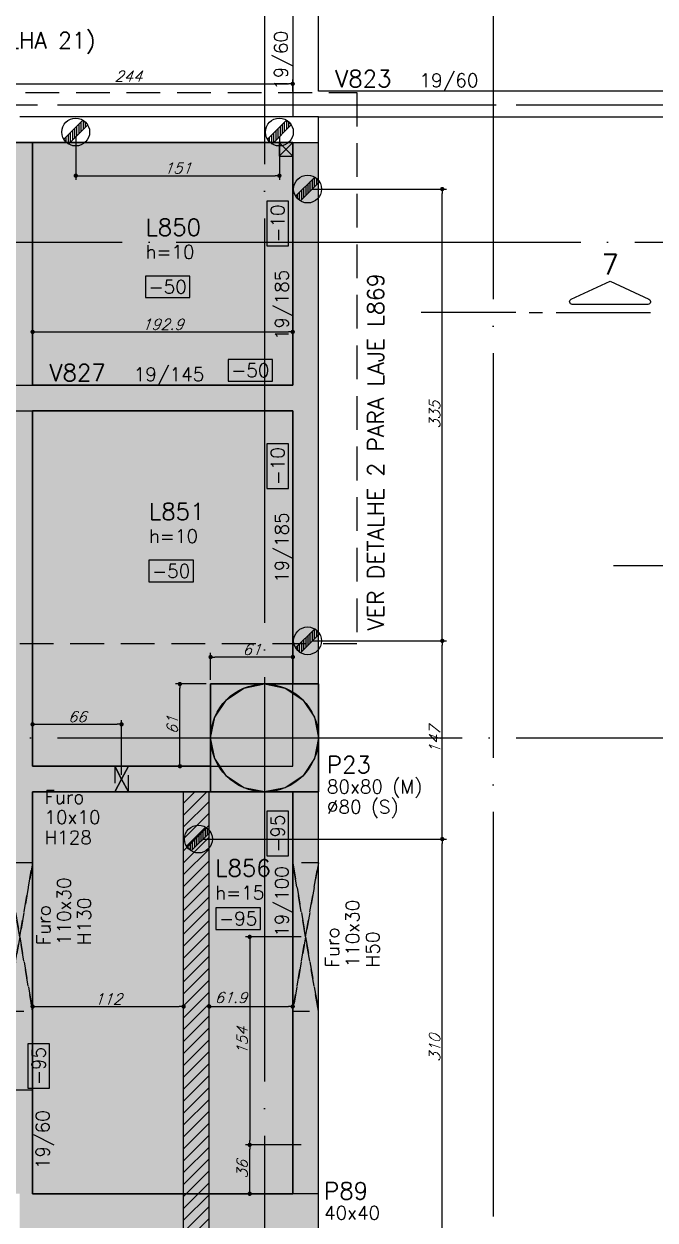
# Model space of a CAD drawing. Extents: x -5173 to 5397, y -2411 to 2089.
# Drawn here: x -1438 to -970, y -842 to 45 of the extents above; entities that cross this region are included whole.
import ezdxf
from ezdxf.enums import TextEntityAlignment as Align

# ---------------------------------------------------------------- set-up
doc = ezdxf.new("R2010")
doc.units = 0
doc.header["$LTSCALE"] = 50
doc.header["$MEASUREMENT"] = 0
for name, pattern in [('DASHED', [0.75, 0.5, -0.25]), ('EIXO', [6.8, 6, -0.4, 0, -0.4]), ('HIDDEN', [0.375, 0.25, -0.125])]:
    doc.linetypes.add(name, pattern=pattern)
doc.layers.get('0').update_dxf_attribs({"linetype": 'CONTINUOUS'})
doc.layers.get('DEFPOINTS').update_dxf_attribs({"linetype": 'CONTINUOUS'})
for name, color, linetype in [('F-ARM', 6, 'CONTINUOUS'), ('F-AUX-RED', 1, 'CONTINUOUS'), ('F-CORTE-INDICAÇÃO', 4, 'CONTINUOUS'), ('F-COTAS', 106, 'CONTINUOUS'), ('F-COTAS-FUROS-VIGA', 50, 'CONTINUOUS'), ('F-EIXO', 12, 'EIXO'), ('F-FURO-PAREDE', 2, 'HIDDEN'), ('F-FURO-PAREDE-TEXTOS', 2, 'CONTINUOUS'), ('F-LAJES-DIM', 2, 'CONTINUOUS'), ('F-LAJES-NOME', 4, 'CONTINUOUS'), ('F-LAJES-R', 254, 'CONTINUOUS'), ('F-MURETA', 91, 'CONTINUOUS'), ('F-PILARES-DIM', 172, 'CONTINUOUS'), ('F-PILARES-M', 170, 'CONTINUOUS'), ('F-PILARES-NOME', 170, 'CONTINUOUS'), ('F-PILARES-V', 170, 'CONTINUOUS'), ('F-TEXTO', 6, 'CONTINUOUS'), ('F-VIGAS', 3, 'CONTINUOUS'), ('F-VIGAS-DIM', 2, 'CONTINUOUS'), ('F-VIGAS-NOME', 4, 'CONTINUOUS'), ('F-VÃO', 1, 'CONTINUOUS')]:
    doc.layers.add(name, color=color, linetype=linetype)
for name, color, linetype, true_color in [('F-DESNIVEL-2', 7, 'CONTINUOUS', 0xffd1e8), ('F-DESNIVEL-4', 7, 'CONTINUOUS', 0xc3f1b6), ('F-DESNIVEL-5', 7, 'CONTINUOUS', 0xadd6ff)]:
    doc.layers.add(name, color=color, linetype=linetype, true_color=true_color)
doc.styles.add('CP-TEXT-INCL', font='simplex.shx', dxfattribs={"oblique": 20})
doc.styles.add('CP-TEXTO', font='simplex.shx')
doc.styles.add('MCP', font='simplex.shx')
doc.styles.add('ROMANS', font='simplex.shx')
doc.styles.get("Standard").update_dxf_attribs({"font": 'simplex.shx'})
doc.dimstyles.new('CP-COTAS-50', dxfattribs={"dimscale": 0.64, "dimtxt": 12.5, "dimasz": 5, "dimexe": 5, "dimexo": 5, "dimgap": 2.5, "dimtad": 1, "dimdec": 1, "dimdsep": 46, "dimtxsty": 'CP-TEXT-INCL', "dimblk1": 'DOT', "dimblk2": 'DOT', "dimsah": 1, "dimcen": 9, "dimclrd": 256, "dimclre": 256, "dimclrt": 256, "dimadec": 0, "dimazin": 0, "dimtfac": 1, "dimtdec": 1, "dimtmove": 2, "dimatfit": 3, "dimldrblk": 'DOT', "dimfxl": 0, "dimtolj": 1, "dimarcsym": 0})

# ---------------------------------------------------------------- blocks, each defined once
blk = doc.blocks.new('*U4')
at = {"layer": 'F-LAJES-DIM', "color": 1}
blk.add_lwpolyline([(0, 0), (33, 0), (33, 16), (0, 16)], close=True, dxfattribs=at)
at = {"layer": 'F-LAJES-DIM', "style": 'MCP'}
blk.add_attdef('DIM', text='', height=10, dxfattribs=at).set_placement((16.5, 8), align=Align.MIDDLE_CENTER)
blk = doc.blocks.new('*U7')
at = {"layer": 'F-VIGAS-DIM', "color": 1}
blk.add_lwpolyline([(0, 0), (33, 0), (33, 16), (0, 16)], close=True, dxfattribs=at)
at = {"layer": 'F-VIGAS-DIM', "style": 'MCP'}
blk.add_attdef('DIM', text='', height=10, dxfattribs=at).set_placement((16.5, 8), align=Align.MIDDLE_CENTER)
blk = doc.blocks.new('_DOT')
at = {"color": 0, "linetype": 'ByBlock'}
blk.add_line((-0.5, 0), (-1, 0), dxfattribs=at)
at = {"color": 0, "linetype": 'ByBlock', "const_width": 0.5}
blk.add_lwpolyline([(-0.25, 0, 1), (0.25, 0, 1)], format="xyb", close=True, dxfattribs=at)
blk = doc.blocks.new('*D132')
at = {"layer": 'DEFPOINTS', "color": 0, "linetype": 'Continuous', "transparency": 16777216}
for p in [(-1431.5, -183.44), (-1238.6, -183.44), (-1238.6, -183.44)]:
    blk.add_point(p, dxfattribs=at)
at = {"layer": 'F-COTAS', "linetype": 'Continuous', "lineweight": -2, "transparency": 16777216}
blk.add_line((-1428.3, -183.44), (-1241.8, -183.44), dxfattribs=at)
at = {"layer": 'F-COTAS', "linetype": 'Continuous', "lineweight": -2, "transparency": 16777216, "xscale": 3.2, "yscale": 3.2, "zscale": 3.2, "rotation": 180}
blk.add_blockref('_DOT', (-1431.5, -183.44), dxfattribs=at)
at = {"layer": 'F-COTAS', "linetype": 'Continuous', "lineweight": -2, "transparency": 16777216, "xscale": 3.2, "yscale": 3.2, "zscale": 3.2}
blk.add_blockref('_DOT', (-1238.6, -183.44), dxfattribs=at)
at = {"layer": 'F-COTAS', "linetype": 'Continuous', "transparency": 16777216, "insert": (-1335.05, -177.84), "char_height": 8, "attachment_point": 5, "style": 'CP-TEXT-INCL'}
blk.add_mtext('\\A1;192.9', dxfattribs=at)
blk = doc.blocks.new('*D138')
at = {"layer": 'DEFPOINTS', "color": 0, "linetype": 'Continuous', "transparency": 16777216}
for p in [(-1431.5, -683.68), (-1319.5, -683.68), (-1319.5, -683.68)]:
    blk.add_point(p, dxfattribs=at)
at = {"layer": 'F-COTAS', "linetype": 'Continuous', "lineweight": -2, "transparency": 16777216}
blk.add_line((-1428.3, -683.68), (-1322.7, -683.68), dxfattribs=at)
at = {"layer": 'F-COTAS', "linetype": 'Continuous', "lineweight": -2, "transparency": 16777216, "xscale": 3.2, "yscale": 3.2, "zscale": 3.2, "rotation": 180}
blk.add_blockref('_DOT', (-1431.5, -683.68), dxfattribs=at)
at = {"layer": 'F-COTAS', "linetype": 'Continuous', "lineweight": -2, "transparency": 16777216, "xscale": 3.2, "yscale": 3.2, "zscale": 3.2}
blk.add_blockref('_DOT', (-1319.5, -683.68), dxfattribs=at)
at = {"layer": 'F-COTAS', "linetype": 'Continuous', "transparency": 16777216, "insert": (-1375.5, -678.08), "char_height": 8, "attachment_point": 5, "style": 'CP-TEXT-INCL'}
blk.add_mtext('\\A1;112', dxfattribs=at)
blk = doc.blocks.new('*D139')
at = {"layer": 'DEFPOINTS', "color": 0, "linetype": 'Continuous', "transparency": 16777216}
for p in [(-1300.5, -683.68), (-1238.6, -683.68), (-1238.6, -683.68)]:
    blk.add_point(p, dxfattribs=at)
at = {"layer": 'F-COTAS', "linetype": 'Continuous', "lineweight": -2, "transparency": 16777216}
blk.add_line((-1297.3, -683.68), (-1241.8, -683.68), dxfattribs=at)
at = {"layer": 'F-COTAS', "linetype": 'Continuous', "lineweight": -2, "transparency": 16777216, "xscale": 3.2, "yscale": 3.2, "zscale": 3.2, "rotation": 180}
blk.add_blockref('_DOT', (-1300.5, -683.68), dxfattribs=at)
at = {"layer": 'F-COTAS', "linetype": 'Continuous', "lineweight": -2, "transparency": 16777216, "xscale": 3.2, "yscale": 3.2, "zscale": 3.2}
blk.add_blockref('_DOT', (-1238.6, -683.68), dxfattribs=at)
at = {"layer": 'F-COTAS', "linetype": 'Continuous', "transparency": 16777216, "insert": (-1284.56, -677.05), "char_height": 8, "attachment_point": 5, "style": 'CP-TEXT-INCL'}
blk.add_mtext('\\A1;61.9', dxfattribs=at)
blk = doc.blocks.new('*U197')
at = {"layer": 'F-EIXO'}
blk.add_line((0, 0), (7285, 0), dxfattribs=at)
at = {"layer": 'F-TEXTO', "style": 'ROMANS'}
blk.add_attdef('EIXO', text='', height=17.5, dxfattribs=at).set_placement((-28.2072, 0), align=Align.MIDDLE_CENTER)
blk = doc.blocks.new('*U198')
at = {"layer": 'F-EIXO'}
blk.add_line((0, 0), (7197, 0), dxfattribs=at)
at = {"layer": 'F-TEXTO', "style": 'ROMANS'}
blk.add_attdef('EIXO', text='', height=17.5, dxfattribs=at).set_placement((-28.2072, 0), align=Align.MIDDLE_CENTER)
blk = doc.blocks.new('*U207')
at = {"layer": 'F-EIXO'}
blk.add_line((0, 0), (7285, 0), dxfattribs=at)
at = {"layer": 'F-TEXTO', "style": 'ROMANS'}
blk.add_attdef('EIXO', text='', height=17.5, dxfattribs=at).set_placement((-28.2072, 0), align=Align.MIDDLE_CENTER)
blk = doc.blocks.new('*U206')
at = {"layer": 'F-EIXO'}
blk.add_line((0, 0), (0, -3027.88), dxfattribs=at)
at = {"layer": 'F-TEXTO', "style": 'ROMANS'}
blk.add_attdef('EIXO', text='', height=17.5, rotation=360, dxfattribs=at).set_placement((0, 28.21), align=Align.MIDDLE_CENTER)
blk = doc.blocks.new('*U179')
at = {"layer": 'F-EIXO'}
blk.add_line((0, 0), (0, -3127.88), dxfattribs=at)
at = {"layer": 'F-TEXTO', "style": 'ROMANS'}
blk.add_attdef('EIXO', text='', height=17.5, rotation=360, dxfattribs=at).set_placement((0, 28.21), align=Align.MIDDLE_CENTER)
blk = doc.blocks.new('*U222')
at = {"layer": 'F-CORTE-INDICAÇÃO'}
for p, q in [((70, 0), (0, 0)), ((80, 0), (90, 0)), ((100, 0), (170, 0))]:
    blk.add_line(p, q, dxfattribs=at)
blk.add_lwpolyline([(112, 6, -0.802585), (111.15, 9.81), (140, 23.26), (168.85, 9.81, -0.802585), (168, 6)], format="xyb", close=True, dxfattribs=at)
at = {"layer": 'F-CORTE-INDICAÇÃO', "style": 'ROMANS'}
blk.add_attdef('CORTE', text='', height=15, dxfattribs=at).set_placement((140, 35.76), align=Align.MIDDLE_CENTER)
at = {"layer": 'F-CORTE-INDICAÇÃO', "color": 2, "style": 'ROMANS'}
blk.add_attdef('FOLHA', text='', height=12, dxfattribs=at).set_placement((140, -10), align=Align.MIDDLE_CENTER)
blk = doc.blocks.new('*U224')
at = {"layer": 'F-CORTE-INDICAÇÃO'}
for p, q in [((70, 0), (0, 0)), ((80, 0), (90, 0)), ((100, 0), (170, 0))]:
    blk.add_line(p, q, dxfattribs=at)
blk.add_lwpolyline([(112, 6, -0.802585), (111.15, 9.81), (140, 23.26), (168.85, 9.81, -0.802585), (168, 6)], format="xyb", close=True, dxfattribs=at)
at = {"layer": 'F-CORTE-INDICAÇÃO', "style": 'ROMANS'}
blk.add_attdef('CORTE', text='', height=15, dxfattribs=at).set_placement((140, 35.76), align=Align.MIDDLE_CENTER)
at = {"layer": 'F-CORTE-INDICAÇÃO', "color": 2, "style": 'ROMANS'}
blk.add_attdef('FOLHA', text='', height=12, dxfattribs=at).set_placement((140, -10), align=Align.MIDDLE_CENTER)
blk = doc.blocks.new('*D316')
at = {"layer": 'DEFPOINTS', "color": 0, "linetype": 'Continuous', "transparency": 16777216}
for p in [(-3685.02, 1674.5), (-562, 1674.5), (-3446.5, -978.5)]:
    blk.add_point(p, dxfattribs=at)
at = {"layer": 'F-COTAS', "linetype": 'Continuous', "lineweight": -2, "transparency": 16777216}
for p, q in [((-565.2, 1674.5), (-3688.22, 1674.5)), ((-3685.02, -975.3), (-3685.02, 1671.3)), ((-3449.7, -978.5), (-3688.22, -978.5))]:
    blk.add_line(p, q, dxfattribs=at)
at = {"layer": 'F-COTAS', "linetype": 'Continuous', "lineweight": -2, "transparency": 16777216, "xscale": 3.2, "yscale": 3.2, "zscale": 3.2}
for p, rotation in [((-3685.02, 1674.5), 90), ((-3685.02, -978.5), 270)]:
    blk.add_blockref('_DOT', p, dxfattribs=dict(at, rotation=rotation))
at = {"layer": 'F-COTAS', "linetype": 'Continuous', "transparency": 16777216, "insert": (-3690.62, 348), "char_height": 8, "attachment_point": 5, "rotation": 90, "style": 'CP-TEXT-INCL'}
blk.add_mtext('\\A1;2653', dxfattribs=at)
blk = doc.blocks.new('*D346')
at = {"layer": 'DEFPOINTS', "color": 0, "linetype": 'Continuous', "transparency": 16777216}
for p in [(-1322.25, -444.5), (-1299.5, -444.5), (-1306.28, -505.5)]:
    blk.add_point(p, dxfattribs=at)
at = {"layer": 'F-COTAS', "linetype": 'Continuous', "lineweight": -2, "transparency": 16777216}
for p, q in [((-1302.7, -444.5), (-1325.45, -444.5)), ((-1322.25, -502.3), (-1322.25, -447.7)), ((-1309.48, -505.5), (-1325.45, -505.5))]:
    blk.add_line(p, q, dxfattribs=at)
at = {"layer": 'F-COTAS', "linetype": 'Continuous', "lineweight": -2, "transparency": 16777216, "xscale": 3.2, "yscale": 3.2, "zscale": 3.2}
for p, rotation in [((-1322.25, -444.5), 90), ((-1322.25, -505.5), 270)]:
    blk.add_blockref('_DOT', p, dxfattribs=dict(at, rotation=rotation))
at = {"layer": 'F-COTAS', "linetype": 'Continuous', "transparency": 16777216, "insert": (-1327.85, -475), "char_height": 8, "attachment_point": 5, "rotation": 90, "style": 'CP-TEXT-INCL'}
blk.add_mtext('\\A1;61', dxfattribs=at)
blk = doc.blocks.new('*D347')
at = {"layer": 'DEFPOINTS', "color": 0, "linetype": 'Continuous', "transparency": 16777216}
for p in [(-1299.5, -424.51), (-1299.5, -444.5), (-1238.5, -444.5)]:
    blk.add_point(p, dxfattribs=at)
at = {"layer": 'F-COTAS', "linetype": 'Continuous', "lineweight": -2, "transparency": 16777216}
for p, q in [((-1299.5, -441.3), (-1299.5, -421.31)), ((-1241.7, -424.51), (-1296.3, -424.51)), ((-1238.5, -441.3), (-1238.5, -421.31))]:
    blk.add_line(p, q, dxfattribs=at)
at = {"layer": 'F-COTAS', "linetype": 'Continuous', "lineweight": -2, "transparency": 16777216, "xscale": 3.2, "yscale": 3.2, "zscale": 3.2, "rotation": 180}
blk.add_blockref('_DOT', (-1299.5, -424.51), dxfattribs=at)
at = {"layer": 'F-COTAS', "linetype": 'Continuous', "lineweight": -2, "transparency": 16777216, "xscale": 3.2, "yscale": 3.2, "zscale": 3.2}
blk.add_blockref('_DOT', (-1238.5, -424.51), dxfattribs=at)
at = {"layer": 'F-COTAS', "linetype": 'Continuous', "transparency": 16777216, "insert": (-1269, -418.91), "char_height": 8, "attachment_point": 5, "style": 'CP-TEXT-INCL'}
blk.add_mtext('\\A1;61', dxfattribs=at)
blk = doc.blocks.new('*U422')
at = {"layer": 'F-VÃO'}
for p, q in [((0, 0), (10, 10)), ((0, 10), (10, 0))]:
    blk.add_line(p, q, dxfattribs=at)
at = {"layer": 'F-VÃO', "color": 3}
blk.add_lwpolyline([(0, 0), (10, 0), (10, 10), (0, 10)], close=True, dxfattribs=at)
blk = doc.blocks.new('*D626')
at = {"layer": 'DEFPOINTS', "color": 0, "linetype": 'Continuous', "transparency": 16777216}
for p in [(-1270.49, -786.27), (-1229.1, -786.27), (-1244.09, -822.5)]:
    blk.add_point(p, dxfattribs=at)
at = {"layer": 'F-COTAS-FUROS-VIGA', "linetype": 'Continuous', "lineweight": -2, "transparency": 16777216}
for p, q in [((-1232.3, -786.27), (-1273.69, -786.27)), ((-1270.49, -819.3), (-1270.49, -789.47)), ((-1247.29, -822.5), (-1273.69, -822.5))]:
    blk.add_line(p, q, dxfattribs=at)
at = {"layer": 'F-COTAS-FUROS-VIGA', "linetype": 'Continuous', "lineweight": -2, "transparency": 16777216, "xscale": 3.2, "yscale": 3.2, "zscale": 3.2}
for p, rotation in [((-1270.49, -786.27), 90), ((-1270.49, -822.5), 270)]:
    blk.add_blockref('_DOT', p, dxfattribs=dict(at, rotation=rotation))
at = {"layer": 'F-COTAS-FUROS-VIGA', "linetype": 'Continuous', "transparency": 16777216, "insert": (-1276.09, -804.39), "char_height": 8, "attachment_point": 5, "rotation": 90, "style": 'CP-TEXT-INCL'}
blk.add_mtext('\\A1;36', dxfattribs=at)
blk = doc.blocks.new('*D627')
at = {"layer": 'DEFPOINTS', "color": 0, "linetype": 'Continuous', "transparency": 16777216}
for p in [(-1229.1, -632.02), (-1270.49, -786.27), (-1249.29, -786.27)]:
    blk.add_point(p, dxfattribs=at)
at = {"layer": 'F-COTAS-FUROS-VIGA', "linetype": 'Continuous', "lineweight": -2, "transparency": 16777216}
for p, q in [((-1232.3, -632.02), (-1273.69, -632.02)), ((-1270.49, -635.22), (-1270.49, -783.07)), ((-1252.49, -786.27), (-1273.69, -786.27))]:
    blk.add_line(p, q, dxfattribs=at)
at = {"layer": 'F-COTAS-FUROS-VIGA', "linetype": 'Continuous', "lineweight": -2, "transparency": 16777216, "xscale": 3.2, "yscale": 3.2, "zscale": 3.2}
for p, rotation in [((-1270.49, -632.02), 90), ((-1270.49, -786.27), 270)]:
    blk.add_blockref('_DOT', p, dxfattribs=dict(at, rotation=rotation))
at = {"layer": 'F-COTAS-FUROS-VIGA', "linetype": 'Continuous', "transparency": 16777216, "insert": (-1276.09, -709.15), "char_height": 8, "attachment_point": 5, "rotation": 90, "style": 'CP-TEXT-INCL'}
blk.add_mtext('\\A1;154', dxfattribs=at)
blk = doc.blocks.new('*D629')
at = {"layer": 'DEFPOINTS', "color": 0, "linetype": 'Continuous', "transparency": 16777216}
for p in [(-1365.5, -474.41), (-1431.5, -493.61), (-1365.5, -515)]:
    blk.add_point(p, dxfattribs=at)
at = {"layer": 'F-COTAS-FUROS-VIGA', "linetype": 'Continuous', "lineweight": -2, "transparency": 16777216}
for p, q in [((-1431.5, -490.41), (-1431.5, -471.21)), ((-1428.3, -474.41), (-1368.7, -474.41)), ((-1365.5, -511.8), (-1365.5, -471.21))]:
    blk.add_line(p, q, dxfattribs=at)
at = {"layer": 'F-COTAS-FUROS-VIGA', "linetype": 'Continuous', "lineweight": -2, "transparency": 16777216, "xscale": 3.2, "yscale": 3.2, "zscale": 3.2, "rotation": 180}
blk.add_blockref('_DOT', (-1431.5, -474.41), dxfattribs=at)
at = {"layer": 'F-COTAS-FUROS-VIGA', "linetype": 'Continuous', "lineweight": -2, "transparency": 16777216, "xscale": 3.2, "yscale": 3.2, "zscale": 3.2}
blk.add_blockref('_DOT', (-1365.5, -474.41), dxfattribs=at)
at = {"layer": 'F-COTAS-FUROS-VIGA', "linetype": 'Continuous', "transparency": 16777216, "insert": (-1398.5, -468.81), "char_height": 8, "attachment_point": 5, "style": 'CP-TEXT-INCL'}
blk.add_mtext('\\A1;66', dxfattribs=at)
blk = doc.blocks.new('*D631')
at = {"layer": 'DEFPOINTS', "color": 0, "linetype": 'Continuous', "transparency": 16777216}
for p in [(-1238.6, 0.55), (-1238.6, -8.39), (-1482.59, -33.5)]:
    blk.add_point(p, dxfattribs=at)
at = {"layer": 'F-COTAS-FUROS-VIGA', "linetype": 'Continuous', "lineweight": -2, "transparency": 16777216}
for p, q in [((-1482.59, -30.3), (-1482.59, 3.75)), ((-1479.39, 0.55), (-1241.8, 0.55)), ((-1238.6, -5.19), (-1238.6, 3.75))]:
    blk.add_line(p, q, dxfattribs=at)
at = {"layer": 'F-COTAS-FUROS-VIGA', "linetype": 'Continuous', "lineweight": -2, "transparency": 16777216, "xscale": 3.2, "yscale": 3.2, "zscale": 3.2, "rotation": 180}
blk.add_blockref('_DOT', (-1482.59, 0.55), dxfattribs=at)
at = {"layer": 'F-COTAS-FUROS-VIGA', "linetype": 'Continuous', "lineweight": -2, "transparency": 16777216, "xscale": 3.2, "yscale": 3.2, "zscale": 3.2}
blk.add_blockref('_DOT', (-1238.6, 0.55), dxfattribs=at)
at = {"layer": 'F-COTAS-FUROS-VIGA', "linetype": 'Continuous', "transparency": 16777216, "insert": (-1360.6, 6.15), "char_height": 8, "attachment_point": 5, "style": 'CP-TEXT-INCL'}
blk.add_mtext('\\A1;244', dxfattribs=at)
blk = doc.blocks.new('PONTO ANCORAGEM_EST')
at = {"layer": 'F-ARM'}
h = blk.add_hatch(dxfattribs=at)
h.set_pattern_fill('ANSI31', color=2, scale=0.5)
h.set_pattern_definition([(45, (0, 0), (-1.122532, 1.122532), [])])
h.paths.add_polyline_path([(-1159.55, 5937.09), (-1179.55, 5937.09), (-1179.55, 5932.09), (-1159.55, 5932.09)])
at = {"layer": 'F-ARM', "color": 3, "elevation": 0}
blk.add_lwpolyline([(-1179.55, 5932.09), (-1159.55, 5932.09), (-1159.55, 5937.09), (-1179.55, 5937.09)], close=True, dxfattribs=at)
at = {"layer": 'F-ARM', "color": 3}
blk.add_circle((-1169.55, 5934.59, 0), 10.31, dxfattribs=at)
blk = doc.blocks.new('*D745')
at = {"layer": 'DEFPOINTS', "color": 0, "linetype": 'Continuous', "transparency": 16777216}
for p in [(-1308.5, -559.5), (-1127.71, -559.5), (-1308.5, -869.5)]:
    blk.add_point(p, dxfattribs=at)
at = {"layer": 'F-COTAS', "linetype": 'Continuous', "lineweight": -2, "transparency": 16777216}
for p, q in [((-1305.3, -559.5), (-1124.51, -559.5)), ((-1127.71, -866.3), (-1127.71, -562.7)), ((-1305.3, -869.5), (-1124.51, -869.5))]:
    blk.add_line(p, q, dxfattribs=at)
at = {"layer": 'F-COTAS', "linetype": 'Continuous', "lineweight": -2, "transparency": 16777216, "xscale": 3.2, "yscale": 3.2, "zscale": 3.2}
for p, rotation in [((-1127.71, -559.5), 90), ((-1127.71, -869.5), 270)]:
    blk.add_blockref('_DOT', p, dxfattribs=dict(at, rotation=rotation))
at = {"layer": 'F-COTAS', "linetype": 'Continuous', "transparency": 16777216, "insert": (-1133.31, -714.5), "char_height": 8, "attachment_point": 5, "rotation": 90, "style": 'CP-TEXT-INCL'}
blk.add_mtext('\\A1;310', dxfattribs=at)
blk = doc.blocks.new('*D746')
at = {"layer": 'DEFPOINTS', "color": 0, "linetype": 'Continuous', "transparency": 16777216}
for p in [(-1227.6, -412.5), (-1127.71, -412.5), (-1308.5, -559.5)]:
    blk.add_point(p, dxfattribs=at)
at = {"layer": 'F-COTAS', "linetype": 'Continuous', "lineweight": -2, "transparency": 16777216}
for p, q in [((-1224.4, -412.5), (-1124.51, -412.5)), ((-1127.71, -556.3), (-1127.71, -415.7)), ((-1305.3, -559.5), (-1124.51, -559.5))]:
    blk.add_line(p, q, dxfattribs=at)
at = {"layer": 'F-COTAS', "linetype": 'Continuous', "lineweight": -2, "transparency": 16777216, "xscale": 3.2, "yscale": 3.2, "zscale": 3.2}
for p, rotation in [((-1127.71, -412.5), 90), ((-1127.71, -559.5), 270)]:
    blk.add_blockref('_DOT', p, dxfattribs=dict(at, rotation=rotation))
at = {"layer": 'F-COTAS', "linetype": 'Continuous', "transparency": 16777216, "insert": (-1133.31, -486), "char_height": 8, "attachment_point": 5, "rotation": 90, "style": 'CP-TEXT-INCL'}
blk.add_mtext('\\A1;147', dxfattribs=at)
blk = doc.blocks.new('*D747')
at = {"layer": 'DEFPOINTS', "color": 0, "linetype": 'Continuous', "transparency": 16777216}
for p in [(-1227.6, -77.5), (-1127.71, -77.5), (-1227.6, -412.5)]:
    blk.add_point(p, dxfattribs=at)
at = {"layer": 'F-COTAS', "linetype": 'Continuous', "lineweight": -2, "transparency": 16777216}
for p, q in [((-1224.4, -77.5), (-1124.51, -77.5)), ((-1127.71, -409.3), (-1127.71, -80.7)), ((-1224.4, -412.5), (-1124.51, -412.5))]:
    blk.add_line(p, q, dxfattribs=at)
at = {"layer": 'F-COTAS', "linetype": 'Continuous', "lineweight": -2, "transparency": 16777216, "xscale": 3.2, "yscale": 3.2, "zscale": 3.2}
for p, rotation in [((-1127.71, -77.5), 90), ((-1127.71, -412.5), 270)]:
    blk.add_blockref('_DOT', p, dxfattribs=dict(at, rotation=rotation))
at = {"layer": 'F-COTAS', "linetype": 'Continuous', "transparency": 16777216, "insert": (-1133.31, -245), "char_height": 8, "attachment_point": 5, "rotation": 90, "style": 'CP-TEXT-INCL'}
blk.add_mtext('\\A1;335', dxfattribs=at)
blk = doc.blocks.new('*D748')
at = {"layer": 'DEFPOINTS', "color": 0, "linetype": 'Continuous', "transparency": 16777216}
for p in [(-1399.5, -35.25), (-1248.5, -35.25), (-1248.5, -67.58)]:
    blk.add_point(p, dxfattribs=at)
at = {"layer": 'F-COTAS', "linetype": 'Continuous', "lineweight": -2, "transparency": 16777216}
for p, q in [((-1399.5, -38.45), (-1399.5, -70.78)), ((-1248.5, -38.45), (-1248.5, -70.78)), ((-1396.3, -67.58), (-1251.7, -67.58))]:
    blk.add_line(p, q, dxfattribs=at)
at = {"layer": 'F-COTAS', "linetype": 'Continuous', "lineweight": -2, "transparency": 16777216, "xscale": 3.2, "yscale": 3.2, "zscale": 3.2, "rotation": 180}
blk.add_blockref('_DOT', (-1399.5, -67.58), dxfattribs=at)
at = {"layer": 'F-COTAS', "linetype": 'Continuous', "lineweight": -2, "transparency": 16777216, "xscale": 3.2, "yscale": 3.2, "zscale": 3.2}
blk.add_blockref('_DOT', (-1248.5, -67.58), dxfattribs=at)
at = {"layer": 'F-COTAS', "linetype": 'Continuous', "transparency": 16777216, "insert": (-1324, -61.98), "char_height": 8, "attachment_point": 5, "style": 'CP-TEXT-INCL'}
blk.add_mtext('\\A1;151', dxfattribs=at)

msp = doc.modelspace()

# ---------------------------------------------------------------- hatches: boundary and pattern name
at = {"layer": 'F-DESNIVEL-2', "linetype": 'Continuous'}
h = msp.add_hatch(color=256, dxfattribs=at)
h.dxf.hatch_style = 1
h.paths.add_polyline_path([(-1219.5, -444.5), (-1238.6, -444.5), (-1238.6, -505.5), (-1299.5, -505.5), (-1299.5, -524.5), (-1219.5, -524.5)])
at = {"layer": 'F-DESNIVEL-4', "linetype": 'Continuous'}
h = msp.add_hatch(color=256, dxfattribs=at)
h.dxf.hatch_style = 1
h.paths.add_polyline_path([(-1238.6, -444.5), (-1299.5, -444.5), (-1299.5, -505.5), (-1238.6, -505.5)])
at = {"layer": 'F-MURETA'}
h = msp.add_hatch(dxfattribs=at)
h.set_pattern_fill('ANSI31', color=1, scale=50)
h.paths.add_polyline_path([(-1300.5, -524.5), (-1319.5, -524.5), (-1319.5, -879.5), (-3347.5, -879.5), (-3347.5, -43), (-3366.5, -43), (-3366.5, -898.5), (-1300.5, -898.5)])

# ---------------------------------------------------------------- linework, layer by layer
at = {"layer": 'F-AUX-RED', "color": 4, "linetype": 'DASHED'}
msp.add_lwpolyline([(-1191.052, -414.686), (-1774.298, -414.686), (-1774.298, -5.999), (-1191.052, -5.999)], close=True, dxfattribs=at)
at = {"layer": 'F-DESNIVEL-2', "linetype": 'Continuous'}
msp.add_lwpolyline([(-1219.5, -524.5), (-1299.5, -524.5), (-1299.5, -444.5), (-1219.5, -444.5)], close=True, dxfattribs=at)
for points in [[(-1431.5, -232.5), (-1431.5, -43), (-1450.5, -43)], [(-1431.5, -232.5), (-1450.5, -43), (-1450.5, -232.5)], [(-1219.6, -232.5), (-1219.6, -43), (-1238.6, -43)], [(-1219.6, -232.5), (-1238.6, -43), (-1238.6, -232.5)], [(-1431.5, -505.5), (-1431.5, -232.5), (-1450.5, -232.5)], [(-1431.5, -505.5), (-1450.5, -232.5), (-1450.5, -505.5)], [(-1431.5, -232.5), (-1450.5, -232.5), (-1431.5, -232.5)], [(-1219.6, -232.5), (-1238.6, -232.5), (-1238.6, -444.4)], [(-1219.6, -232.5), (-1238.6, -444.4), (-1219.6, -444.4)], [(-1219.6, -232.5), (-1238.6, -232.5), (-1219.6, -232.5)], [(-1219.6, -232.5), (-1219.6, -444.4), (-1219.6, -232.5)], [(-1431.5, -505.5), (-1450.5, -505.5), (-1431.5, -505.5)], [(-1450.5, -524.5), (-1299.6, -524.5), (-1299.6, -505.5)], [(-1450.5, -524.5), (-1299.6, -505.5), (-1450.5, -505.5)], [(-1431.5, -524.5), (-1431.5, -505.5), (-1431.5, -524.5)], [(-1431.5, -745.5), (-1431.5, -524.5), (-1450.5, -524.5)], [(-1431.5, -745.5), (-1450.5, -524.5), (-1450.5, -745.5)], [(-1431.5, -745.5), (-1450.5, -745.5), (-1431.5, -745.5)]]:
    msp.add_solid(points, dxfattribs=at)
at = {"layer": 'F-DESNIVEL-4', "linetype": 'Continuous'}
msp.add_lwpolyline([(-1299.5, -505.5), (-1238.6, -505.5), (-1238.6, -444.5), (-1299.5, -444.5)], close=True, dxfattribs=at)
for points in [[(-1238.6, -223), (-1238.6, -43), (-1431.5, -43)], [(-1238.6, -223), (-1431.5, -43), (-1238.6, -223)], [(-1238.6, -223), (-1431.5, -43), (-1431.5, -223)], [(-1431.5, -242), (-1238.6, -242), (-1238.6, -223)], [(-1431.5, -242), (-1238.6, -223), (-1431.5, -223)], [(-1431.5, -242), (-1431.5, -223), (-1431.5, -242)], [(-1238.6, -223), (-1431.5, -223), (-1238.6, -223)], [(-1431.5, -505.5), (-1299.5, -505.5), (-1431.5, -242)], [(-1431.5, -505.5), (-1431.5, -242), (-1431.5, -505.5)], [(-1299.5, -505.5), (-1299.5, -444.5), (-1431.5, -242)], [(-1299.5, -505.5), (-1431.5, -242), (-1299.5, -505.5)], [(-1431.5, -242), (-1299.5, -444.5), (-1238.6, -242)], [(-1431.5, -242), (-1238.6, -242), (-1431.5, -242)], [(-1299.5, -444.5), (-1238.6, -444.5), (-1238.6, -242)], [(-1299.5, -444.5), (-1238.6, -242), (-1299.5, -444.5)]]:
    msp.add_solid(points, dxfattribs=at)
at = {"layer": 'F-DESNIVEL-5', "linetype": 'Continuous'}
for points in [[(-1238.6, -822.5), (-1299.5, -524.5), (-1431.5, -524.5)], [(-1238.6, -822.5), (-1431.5, -524.5), (-1238.6, -822.5)], [(-1238.6, -822.5), (-1431.5, -524.5), (-1431.5, -736)], [(-1238.6, -822.5), (-1238.6, -524.5), (-1299.5, -524.5)], [(-1238.6, -822.5), (-1299.5, -524.5), (-1238.6, -822.5)], [(-1238.6, -822.4), (-1219.6, -822.4), (-1219.6, -524.6)], [(-1238.6, -822.4), (-1219.6, -524.6), (-1238.6, -524.6)], [(-1238.6, -822.4), (-1238.6, -524.6), (-1238.6, -822.4)], [(-1238.6, -822.5), (-1431.5, -736), (-1238.6, -822.5)], [(-1238.6, -822.5), (-1431.5, -736), (-1431.5, -822.5)], [(-1431.5, -822.5), (-1431.5, -745.5), (-1450.5, -745.5)], [(-1431.5, -822.5), (-1450.5, -745.5), (-1450.5, -822.5)], [(-1431.5, -822.5), (-1450.5, -822.5), (-1431.5, -822.5)], [(-1441, -862.5), (-1219.5, -862.5), (-1219.6, -822.4)], [(-1441, -862.5), (-1219.6, -822.4), (-1441, -822.5)], [(-1238.6, -822.5), (-1431.5, -822.5), (-1238.6, -822.5)], [(-1238.6, -822.5), (-1431.5, -822.5), (-1259.5, -822.5)], [(-1238.6, -822.5), (-1259.5, -822.5), (-1238.6, -822.5)]]:
    msp.add_solid(points, dxfattribs=at)
at = {"layer": 'F-EIXO'}
msp.add_line((-3768.53, -15), (3491.131, -15), dxfattribs=at)
at = {"layer": 'F-FURO-PAREDE'}
for points in [[(-1365.5, -515), (-1370.5, -524.5), (-1360.5, -524.5), (-1365.5, -515), (-1360.5, -524.5), (-1360.5, -505.5), (-1365.5, -515), (-1360.5, -505.5), (-1370.5, -505.5), (-1365.5, -515), (-1370.5, -505.5), (-1370.5, -524.5), (-1365.5, -515)], [(-1441, -632.022), (-1450.5, -687.022), (-1431.5, -687.022), (-1441, -632.022), (-1431.5, -687.022), (-1431.5, -577.022), (-1441, -632.022), (-1431.5, -577.022), (-1450.5, -577.022), (-1441, -632.022), (-1450.5, -577.022), (-1450.5, -687.022), (-1441, -632.022)], [(-1229.1, -632.022), (-1238.6, -687.022), (-1219.6, -687.022), (-1229.1, -632.022), (-1219.6, -687.022), (-1219.6, -577.022), (-1229.1, -632.022), (-1219.6, -577.022), (-1238.6, -577.022), (-1229.1, -632.022), (-1238.6, -577.022), (-1238.6, -687.022), (-1229.1, -632.022)]]:
    msp.add_lwpolyline(points, dxfattribs=at)
at = {"layer": 'F-LAJES-R', "linetype": 'Continuous'}
for points in [[(-1238.6, -223), (-1238.6, -43), (-1431.5, -43), (-1431.5, -223), (-1238.6, -223)], [(-1238.6, -444.5), (-1238.6, -242), (-1431.5, -242), (-1431.5, -505.5), (-1299.5, -505.5), (-1299.5, -444.5), (-1238.6, -444.5)], [(-1238.6, -822.5), (-1238.6, -524.5), (-1299.5, -524.5), (-1431.5, -524.5), (-1431.5, -736), (-1431.5, -822.5), (-1259.5, -822.5), (-1238.6, -822.5)]]:
    msp.add_lwpolyline(points, dxfattribs=at)
at = {"layer": 'F-MURETA', "color": 2}
for p, q in [((-1319.5, -879.5), (-1319.5, -524.5)), ((-1300.5, -524.5), (-1319.5, -524.5)), ((-1300.5, -898.5), (-1300.5, -524.5))]:
    msp.add_line(p, q, dxfattribs=at)
at = {"layer": 'F-PILARES-M', "linetype": 'Continuous'}
for points in [[(-1259.5, -444.5), (-1299.5, -444.5), (-1299.5, -524.5), (-1259.5, -524.5), (-1274.807, -521.455), (-1287.784, -512.784), (-1296.455, -499.807), (-1299.5, -484.5), (-1296.455, -469.193), (-1287.784, -456.216), (-1274.807, -447.545), (-1259.5, -444.5)], [(-1219.5, -444.5), (-1259.5, -444.5), (-1244.193, -447.545), (-1231.216, -456.216), (-1222.545, -469.193), (-1219.5, -484.5), (-1222.545, -499.807), (-1231.216, -512.784), (-1244.193, -521.455), (-1259.5, -524.5), (-1219.5, -524.5), (-1219.5, -444.5)], [(-1259.5, -862.5), (-1219.5, -862.5), (-1219.5, -822.5), (-1259.5, -822.5), (-1259.5, -862.5)]]:
    msp.add_lwpolyline(points, dxfattribs=at)
at = {"layer": 'F-PILARES-V', "linetype": 'Continuous'}
msp.add_circle((-1259.5, -484.5), 40, dxfattribs=at)
at = {"layer": 'F-VIGAS'}
for points in [[(-1238.6, 127), (-1238.6, -14.5)], [(-1219.6, -5), (-1219.6, 127)], [(-562, -5), (-1219.6, -5)], [(-1238.6, -14.5), (-1238.6, -24)], [(-1238.6, -24), (-1441, -24)], [(-1219.6, -24), (-1238.6, -24)], [(-1219.6, -24), (-549.5, -24)], [(-1219.6, -33.5), (-1219.6, -24)], [(-1219.6, -232.5), (-1219.6, -33.5)], [(-1924.5, -43), (-1219.6, -43)], [(-1431.5, -43), (-1450.5, -43)], [(-1431.5, -223), (-1431.5, -43)], [(-1431.5, -43), (-1238.6, -43)], [(-1238.6, -43), (-1238.6, -223)], [(-1450.5, -223), (-1431.5, -223)], [(-1238.6, -223), (-1431.5, -223)], [(-1219.6, -444.5), (-1219.6, -232.5)], [(-1450.5, -242), (-1431.5, -242)], [(-1431.5, -505.5), (-1431.5, -242)], [(-1431.5, -242), (-1238.6, -242)], [(-1238.6, -242), (-1238.6, -444.5)], [(-1299.5, -505.5), (-1431.5, -505.5)], [(-1431.5, -736), (-1431.5, -524.5)], [(-1431.5, -524.5), (-1299.5, -524.5)], [(-1238.6, -524.5), (-1238.6, -822.5)], [(-1219.6, -822.5), (-1219.6, -524.5)], [(-1431.5, -822.5), (-1431.5, -736)], [(-1930.5, -745.5), (-1431.5, -745.5)], [(-1259.5, -822.5), (-1431.5, -822.5)]]:
    msp.add_lwpolyline(points, dxfattribs=at)

# ---------------------------------------------------------------- block references
at = {"layer": 'F-ARM', "rotation": 45}
for p in [(3623.891, -3404.643, 0), (3774.891, -3404.643, 0), (3795.791, -3446.893, 0), (3795.791, -3781.893, 0), (3714.891, -3928.893, 0)]:
    msp.add_blockref('PONTO ANCORAGEM_EST', p, dxfattribs=at)
at = {"layer": 'F-CORTE-INDICAÇÃO', "linetype": 'Continuous'}
ref = msp.add_blockref('*U222', (-1143.267, -169.004), dxfattribs=at)
ref.add_attrib('CORTE', '7', dxfattribs={"height": 15, "style": 'ROMANS'}).set_placement((-1003.267, -133.241), align=Align.MIDDLE_CENTER)
ref = msp.add_blockref('*U224', (-1000.807, -356.77), dxfattribs=at)
ref.add_attrib('CORTE', '1', dxfattribs={"height": 15, "style": 'ROMANS'}).set_placement((-860.807, -321.007), align=Align.MIDDLE_CENTER)
at = {"layer": 'F-EIXO', "linetype": 'Continuous'}
for name, p in [('*U179', (-1259.5, 1941.357)), ('*U206', (-1090, 1841.357)), ('*U207', (-3793.715, -15)), ('*U198', (-3705.761, -117)), ('*U197', (-3793.715, -484.5))]:
    msp.add_blockref(name, p, dxfattribs=at)
at = {"layer": 'F-LAJES-DIM', "linetype": 'Continuous'}
for p, values in [((-1347.819, -158.003), {'DIM': '-50'}), ((-1345.217, -368.767), {'DIM': '-50'}), ((-1295.534, -626.477), {'DIM': '-95'})]:
    msp.add_blockref('*U4', p, dxfattribs=at).add_auto_attribs(values)
at = {"layer": 'F-VIGAS-DIM', "linetype": 'Continuous', "rotation": 90}
for p, values in [((-1241.725, -119.575), {'DIM': '-10'}), ((-1241.725, -299.5), {'DIM': '-10'}), ((-1241.725, -571.911), {'DIM': '-95'}), ((-1419, -744.25), {'DIM': '-95'})]:
    msp.add_blockref('*U7', p, dxfattribs=at).add_auto_attribs(values)
at = {"layer": 'F-VIGAS-DIM', "linetype": 'Continuous'}
msp.add_blockref('*U7', (-1286.5, -219.875), dxfattribs=at).add_auto_attribs({'DIM': '-50'})
at = {"layer": 'F-VÃO', "linetype": 'Continuous'}
msp.add_blockref('*U422', (-1248.6, -53), dxfattribs=at)

# ---------------------------------------------------------------- texts
at = {"layer": 'F-FURO-PAREDE-TEXTOS', "linetype": 'Continuous', "style": 'MCP'}
for s, p in [('Furo', (-1422.717, -533.278)), ('10x10', (-1422.717, -548.278)), ('H128', (-1422.717, -563.278))]:
    msp.add_text(s, height=10, dxfattribs=at).set_placement(p)
for s, p in [('110x30', (-1403.249, -638.074)), ('Furo', (-1418.249, -638.074)), ('H130', (-1388.249, -638.074)), ('110x30', (-1189.248, -654.606)), ('Furo', (-1204.248, -654.606)), ('H50', (-1174.248, -654.606))]:
    msp.add_text(s, height=10, rotation=90, dxfattribs=at).set_placement(p)
at = {"layer": 'F-LAJES-DIM', "linetype": 'Continuous', "style": 'MCP'}
for s, p in [('h=10', (-1347.819, -129.103)), ('h=10', (-1345.217, -339.867)), ('h=15', (-1296.086, -604.224))]:
    msp.add_text(s, height=10, dxfattribs=at).set_placement(p)
at = {"layer": 'F-LAJES-NOME', "linetype": 'Continuous', "style": 'MCP'}
for s, p in [('L850', (-1347.819, -112.103)), ('L851', (-1345.217, -322.867)), ('L856', (-1296.086, -587.224))]:
    msp.add_text(s, height=12.5, dxfattribs=at).set_placement(p)
at = {"layer": 'F-PILARES-DIM', "linetype": 'Continuous'}
for s, p in [('80x80 (M)', (-1213.25, -525.593)), ('%%c80 (S)', (-1213.25, -540.593))]:
    msp.add_text(s, height=10, dxfattribs=at).set_placement(p)
at = {"layer": 'F-PILARES-DIM', "linetype": 'Continuous', "style": 'MCP'}
msp.add_text('40x40', height=10, dxfattribs=at).set_placement((-1215.386, -841.671))
at = {"layer": 'F-PILARES-NOME', "linetype": 'Continuous', "style": 'MCP'}
for s, p in [('P23', (-1213.25, -510.593)), ('P89', (-1215.386, -826.671))]:
    msp.add_text(s, height=12.5, dxfattribs=at).set_placement(p)
at = {"layer": 'F-TEXTO', "color": 3, "insert": (-1875.36, 38.778), "char_height": 12, "width": 687.52044, "attachment_point": 1, "style": 'CP-TEXTO'}
msp.add_mtext('\\pi134.61736;(PARA FORMA DA ESCADA 3 VER FOLHA 21)', dxfattribs=at)
at = {"layer": 'F-TEXTO', "color": 3, "insert": (-1183.082, -404.952), "char_height": 12, "width": 687.52044, "attachment_point": 1, "rotation": 90, "style": 'CP-TEXTO'}
msp.add_mtext('VER DETALHE 2 PARA LAJE L869', dxfattribs=at)
at = {"layer": 'F-VIGAS-DIM', "linetype": 'Continuous', "style": 'MCP'}
for s, p in [('19/60', (-1242.368, -3.949)), ('19/185', (-1241.725, -189.575)), ('19/185', (-1241.725, -369.5)), ('19/100', (-1241.725, -631.911)), ('19/60', (-1419, -804.25))]:
    msp.add_text(s, height=10, rotation=90, dxfattribs=at).set_placement(p)
for s, p in [('19/60', (-1144.6, -1.875)), ('19/145', (-1356.5, -219.875))]:
    msp.add_text(s, height=10, dxfattribs=at).set_placement(p)
at = {"layer": 'F-VIGAS-NOME', "linetype": 'Continuous', "style": 'MCP'}
for s, p in [('V823', (-1207.1, -1.875)), ('V827', (-1419, -219.875))]:
    msp.add_text(s, height=12.5, dxfattribs=at).set_placement(p)

# ---------------------------------------------------------------- dimensions: what is measured, and where the dimension line sits
at = {"layer": 'F-COTAS', "linetype": 'Continuous'}
for base, p1, p2, angle, picture, middle in [((-3685.025, 1674.5), (-3446.5, -978.5), (-562, 1674.5), 90, '*D316', (-3690.625, 348)), ((-1238.6, -183.444), (-1431.5, -183.444), (-1238.6, -183.444), 180, '*D132', (-1335.05, -177.844)), ((-1322.247, -444.5), (-1306.276, -505.5), (-1299.5, -444.5), 90, '*D346', (-1327.847, -475)), ((-1319.5, -683.684), (-1431.5, -683.684), (-1319.5, -683.684), 180, '*D138', (-1375.5, -678.084))]:
    dim = msp.add_linear_dim(base=base, p1=p1, p2=p2, angle=angle, dimstyle='CP-COTAS-50', dxfattribs=at)
    dim.commit()
    dim.dimension.update_dxf_attribs({"geometry": picture, "text_midpoint": middle})
dim = msp.add_linear_dim(base=(-1248.5, -67.577), p1=(-1399.5, -35.25), p2=(-1248.5, -35.25), dimstyle='CP-COTAS-50', override={"dimfxl": 7.5}, dxfattribs=at)
dim.commit()
dim.dimension.update_dxf_attribs({"geometry": '*D748', "text_midpoint": (-1324, -61.977)})
for base, p1, p2, picture, middle in [((-1127.714, -77.5), (-1227.6, -412.5), (-1227.6, -77.5), '*D747', (-1133.314, -245)), ((-1127.714, -412.5), (-1308.5, -559.5), (-1227.6, -412.5), '*D746', (-1133.314, -486)), ((-1127.714, -559.5), (-1308.5, -869.5), (-1308.5, -559.5), '*D745', (-1133.314, -714.5))]:
    dim = msp.add_linear_dim(base=base, p1=p1, p2=p2, angle=90, dimstyle='CP-COTAS-50', override={"dimfxl": 7.5}, dxfattribs=at)
    dim.commit()
    dim.dimension.update_dxf_attribs({"geometry": picture, "text_midpoint": middle})
dim = msp.add_linear_dim(base=(-1299.5, -424.509), p1=(-1238.5, -444.5), p2=(-1299.5, -444.5), dimstyle='CP-COTAS-50', dxfattribs=at)
dim.commit()
dim.dimension.update_dxf_attribs({"geometry": '*D347', "text_midpoint": (-1269, -418.909)})
dim = msp.add_linear_dim(base=(-1238.6, -683.684), p1=(-1300.5, -683.684), p2=(-1238.6, -683.684), angle=180, dimstyle='CP-COTAS-50', dxfattribs=at)
dim.commit()
dim.dimension.update_dxf_attribs({"geometry": '*D139', "text_midpoint": (-1284.556, -677.051), "dimtype": 160})
at = {"layer": 'F-COTAS-FUROS-VIGA', "linetype": 'Continuous'}
for base, p1, p2, picture, middle in [((-1238.6, 0.553), (-1482.593, -33.5), (-1238.6, -8.393), '*D631', (-1360.596, 6.153)), ((-1365.5, -474.413), (-1431.5, -493.61), (-1365.5, -515), '*D629', (-1398.5, -468.813))]:
    dim = msp.add_linear_dim(base=base, p1=p1, p2=p2, dimstyle='CP-COTAS-50', override={"dimdec": 0, "dimfxl": 7.5}, dxfattribs=at)
    dim.commit()
    dim.dimension.update_dxf_attribs({"geometry": picture, "text_midpoint": middle})
for p1, p2, picture, middle in [((-1229.1, -632.022), (-1249.288, -786.274), '*D627', (-1276.085, -709.148)), ((-1244.088, -822.5), (-1229.1, -786.274), '*D626', (-1276.085, -804.387))]:
    dim = msp.add_linear_dim(base=(-1270.485, -786.274), p1=p1, p2=p2, angle=90, dimstyle='CP-COTAS-50', override={"dimdec": 0, "dimfxl": 7.5}, dxfattribs=at)
    dim.commit()
    dim.dimension.update_dxf_attribs({"geometry": picture, "text_midpoint": middle})

doc.saveas('drawing.dxf')
